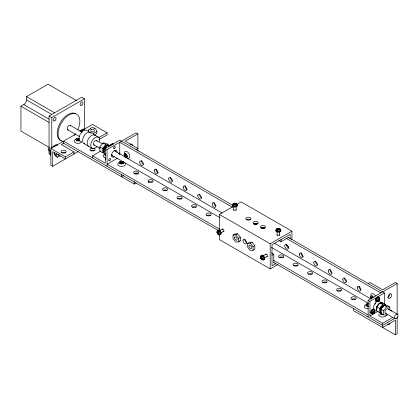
<?xml version="1.0" encoding="UTF-8"?>
<svg xmlns="http://www.w3.org/2000/svg" width="419" height="419" viewBox="0 0 419 419"><rect width="100%" height="100%" fill="white"/><g stroke="black" fill="none" stroke-linecap="round" stroke-linejoin="round"><path stroke-width="0.63" d="M104.294 152.406C101.775 150.007 104.986 144.073 108.474 145.618L107.123 145.304M103.498 151.343L104.085 151.793C103.593 149.567 104.776 147.189 106.573 145.885L105.855 145.707M381.227 312.291C378.708 309.898 381.919 303.958 385.407 305.503L384.055 305.189M380.431 311.228L381.018 311.678L380.944 309.924L380.358 309.536M217.655 230.916L217.671 230.743A2.566 1.482 60 0 1 219.661 230.361A2.566 1.482 60 0 1 221.237 233.346L221.174 233.849A2.566 1.482 60 0 1 219.42 234.394L218.514 234.635L218.11 234.336A2.215 1.278 60 0 1 216.948 231.917L217.005 231.482A2.215 1.278 60 0 1 218.11 230.843L218.922 231.309A2.215 1.278 60 0 1 220.08 233.723L220.027 234.163A2.215 1.278 60 0 1 218.922 234.802L217.812 234.012A1.362 0.786 60 0 1 217.1 232.529L217.131 232.257A1.362 0.786 60 0 1 217.812 231.864L218.309 232.152A1.362 0.786 60 0 1 219.027 233.64L218.99 233.907A1.362 0.786 60 0 1 218.309 234.3L218.063 231.969L219.42 230.204M237.054 204.833A2.566 1.482 0 0 1 236.646 206.619L236.117 206.855A2.566 1.482 0 0 1 233.022 206.619L233.865 204.561L235.797 203.445L236.751 203.885A2.215 1.278 0 0 1 236.4 205.43L235.939 205.629A2.215 1.278 0 0 1 233.723 205.629L232.917 205.163A2.215 1.278 0 0 1 233.268 203.618L233.723 203.419A2.215 1.278 0 0 1 235.939 203.419L236.594 204.032A2.488 1.435 0 0 1 236.594 206.064L236.075 206.289A2.488 1.435 0 0 1 232.859 205.923A2.488 1.435 0 0 1 233.074 204.032M276.53 231.738L277.378 229.68L279.311 228.565L280.264 229.004A2.215 1.278 0 0 1 279.908 230.55L279.452 230.754A2.215 1.278 0 0 1 277.237 230.754L276.425 230.288A2.215 1.278 0 0 1 276.776 228.743L277.237 228.538A2.215 1.278 0 0 1 279.452 228.538L279.913 228.737L280.159 229.643M105.379 158.424L105.379 159.361M217.257 231.22L217.21 231.545A2.488 1.435 60 0 0 217.272 232.105M260.613 257.648L260.644 257.381A1.362 0.786 60 0 1 261.325 256.988L261.823 257.276A1.362 0.786 60 0 1 262.535 258.759L262.504 259.031A1.362 0.786 60 0 1 261.823 259.424L261.325 259.136A1.362 0.786 60 0 1 260.613 257.648L262.535 258.759M261.121 256.376L261.184 255.868A2.566 1.482 60 0 1 263.169 255.48A2.566 1.482 60 0 1 264.745 258.465L264.688 258.973A2.566 1.482 60 0 1 262.933 259.513L262.027 259.754L261.624 259.455A2.215 1.278 60 0 1 260.461 257.041L260.513 256.601A2.215 1.278 60 0 1 261.624 255.962L262.43 256.433A2.215 1.278 60 0 1 263.593 258.848L263.541 259.282A2.215 1.278 60 0 1 262.43 259.921L261.576 259.319L261.576 257.088L262.933 255.328M60.132 155.784L57.503 157.303L55.69 156.256L54.109 154.009L54.784 152.265M57.503 157.303L55.921 155.056L56.596 153.312M384.857 305.346L382.809 306.331L381.19 308.939L380.593 308.594M103.823 152.778L102.566 152.668L99.848 151.097L99.848 146.907L102.985 143.005L106.127 143.282L108.846 144.854L105.708 144.571L102.985 143.005M102.566 152.668L102.566 148.478L105.708 144.571M105.557 154.391L103.928 153.448L103.928 149.264L107.065 145.356L110.207 145.639M381.384 312.721L379.499 312.553L376.781 310.982L376.781 306.792L379.918 302.89L382.641 304.456L385.779 304.739L385.779 305.933M379.499 312.553L379.499 308.363L382.641 304.456M387.502 314.208L386.721 315.188L383.579 314.905L380.861 313.339L380.861 309.149L383.998 305.242L387.14 305.524L389.859 307.096L389.859 310.086M383.579 314.905L383.579 310.72L386.721 306.813L389.859 307.096M380.976 312.422L380.604 312.7A2.31 1.336 0 0 0 380.604 314.035L381.452 314.522A2.31 1.336 0 0 0 383.762 314.522M111.145 144.508L110.899 144.691A1.362 0.786 -60 0 0 110.218 145.87M49.049 147.326L20.95 131.1L20.95 106.232L23.778 104.598A3.844 2.221 -60 0 0 26.497 99.89L26.497 96.621L48.038 84.188L76.625 100.696M50.683 154.674L49.049 153.731L49.049 116.047L81.684 97.208L84.402 98.779L84.402 129.314M49.049 116.047L51.773 117.619L84.402 98.779M78.17 151.573L52.679 166.291L50.867 165.243L50.867 148.499L75.829 134.085M80.291 131.508L92.562 124.422L107.065 132.797L107.065 134.892L99.34 139.349M64.123 142.937L61.289 144.571L73.98 151.898L73.98 153.993M88.236 131.613L88.236 130.042L90.871 128.523M76.242 140.454L77.635 139.647L77.635 140.695M76.667 140.7L78.06 139.894L79.453 140.7M78.484 140.695L78.484 139.647L79.411 139.113M89.394 132.535L93.709 133.2L96.868 131.377L95.71 128.884L93.861 128.596M94.238 134.991L96.868 133.467L96.868 131.377M50.867 148.499L65.369 156.874L73.98 151.898M98.701 137.626L107.065 132.797M92.562 157.916L92.562 155.826L100.932 150.992M92.562 155.826L105.253 163.153L105.253 148.499L119.755 140.124L232.566 205.252M105.253 148.499L107.065 149.546L136.075 132.797L137.888 133.844L137.888 151.233M137.888 133.844L125.197 141.172L137.888 148.499L136.075 149.546M117.55 158.146L107.065 164.196L219.76 229.261M124.993 154.333L124.087 154.857L125.48 155.659L126.386 155.14M119.75 163.483L121.149 162.677L121.149 163.724M122.966 161.624L121.573 162.431L120.174 161.624M120.174 163.724L121.573 162.923L122.966 163.724M121.992 163.724L121.992 162.677L123.39 161.87M123.778 175.482L121.573 176.76L121.573 174.665M218.063 230.377L63.557 141.172L63.557 143.267L134.263 184.088L136.075 183.04M219.42 230.57L219.42 214.47L233.367 206.415M236.714 204.482L241.176 201.906L291.943 231.215L291.943 239.589M219.87 230.56L222.589 228.989M221.153 232.781L223.872 231.209M233.053 235.096L234.865 234.048L237.599 233.807L240.338 237.206L240.338 240.857L238.526 241.904L235.787 242.145L233.053 238.741L233.053 235.096L235.787 234.85L237.599 233.807M238.526 241.904L238.526 238.254L240.338 237.206M261.666 227.727A1.362 0.786 0 0 0 261.802 227.915L263.467 227.245M247.556 243.47L249.368 242.423L252.107 242.177L254.841 245.581L254.841 249.226L253.029 250.274L250.29 250.52L247.556 247.116L247.556 243.47L250.29 243.224L252.107 242.177M253.029 250.274L253.029 246.629L254.841 245.581M219.42 214.47L270.187 243.774L291.943 231.215M278.834 240.396L281.065 241.684L288.314 237.494M263.378 255.679L266.102 254.113M264.661 257.9L267.38 256.334M271.999 255.291L273.811 254.244L273.811 262.619M282.181 257.785L283.296 257.14M275.964 263.467L271.999 265.756L271.999 244.822L290.126 234.357L290.126 238.935M219.42 234.436L219.42 239.589L270.187 268.898L277.436 264.714M368.133 283.522L369.951 282.479L382.641 289.801L395.332 282.479L397.144 283.522L397.144 314.444M368.133 317.021L368.133 300.271L397.144 283.522M368.133 300.271L369.951 301.319L384.453 292.944L384.453 304.414M366.285 305.797L367.683 304.99L366.285 304.189M366.709 306.043L368.102 305.236M369.951 301.319L369.951 315.973L377.76 311.464M380.792 314.171L381.719 313.632M381.211 314.418L382.144 313.878M369.951 315.973L382.641 323.3L392.682 317.502M394.913 318.309L382.641 325.39L273.56 262.414M353.631 308.646L353.631 310.741L395.332 334.812L397.144 333.765L397.144 317.021M233.425 203.88L233.587 203.807A2.488 1.435 0 0 1 234.19 203.66M276.933 229.004L277.1 228.926A2.488 1.435 0 0 1 277.703 228.784M276.53 229.643A2.566 1.482 0 0 0 276.31 231.592A2.566 1.482 0 0 0 279.625 231.974L280.159 231.738A2.566 1.482 0 0 0 280.562 229.952M376.885 301.444L376.733 301.518A2.566 1.482 -60 0 1 375.403 299.988A2.566 1.482 -60 0 1 377.2 297.129L377.671 296.93A2.566 1.482 -60 0 1 378.954 297.673M372.177 313.585L372.02 313.658A2.566 1.482 -60 0 1 370.695 312.129A2.566 1.482 -60 0 1 372.491 309.269L372.957 309.07A2.566 1.482 -60 0 1 374.062 309.411L374.24 309.814M233.87 203.445L234.153 203.32A1.362 0.786 0 0 1 235.515 203.32L236.012 203.608A1.362 0.786 0 0 1 235.797 204.556L235.515 204.682A1.362 0.786 0 0 1 234.153 204.682L233.655 204.393A1.362 0.786 0 0 1 233.87 203.445L235.797 204.556M264.3 227.727A1.362 0.786 0 0 1 263.944 228.083L263.666 228.203A1.362 0.786 0 0 1 262.299 228.203L262.016 228.083M277.383 228.565L277.661 228.444A1.362 0.786 0 0 1 279.023 228.444L279.525 228.727A1.362 0.786 0 0 1 279.305 229.68L279.023 229.806A1.362 0.786 0 0 1 277.661 229.806L277.163 229.518A1.362 0.786 0 0 1 277.383 228.565L279.305 229.68M378.561 298.899L378.807 298.789A1.362 0.786 -60 0 1 379.488 299.187L379.488 299.758A1.362 0.786 -60 0 1 378.561 301.12L378.31 301.23A1.362 0.786 -60 0 1 377.629 300.832L377.629 300.261A1.362 0.786 -60 0 1 378.561 298.899L378.561 301.12M377.655 301.518L377.2 301.711A2.488 1.435 -60 0 1 375.911 300.229A2.488 1.435 -60 0 1 377.655 297.453L378.111 297.26A2.488 1.435 -60 0 1 379.352 297.977M373.853 311.039L374.099 310.929A1.362 0.786 -60 0 1 374.78 311.322L374.78 311.898A1.362 0.786 -60 0 1 373.853 313.26L373.601 313.365A1.362 0.786 -60 0 1 372.92 312.972L372.92 312.396A1.362 0.786 -60 0 1 373.853 311.039L373.853 313.26M107.924 145.461L106.515 145.388M239.244 240.951L240.338 240.857M262.467 259.712L262.483 259.712A2.488 1.435 60 0 0 264.18 259.188L264.237 258.696A2.488 1.435 60 0 0 262.708 255.8A2.488 1.435 60 0 0 260.78 256.177L260.723 256.664A2.488 1.435 60 0 0 260.78 257.224M380.546 302.942L383.06 303.167L385.779 304.739M383.448 305.273L384.207 305.435M382.788 305.592L383.505 305.77M105.195 146.236L105.876 146.446L106.222 147.195M382.128 306.121L382.809 306.331L383.155 307.08M104.582 146.943L105.724 147.76M381.515 306.828L382.159 307.08M125.69 157.424L126.114 157.607A2.31 1.336 60 0 0 127.271 156.936L127.271 155.962A2.31 1.336 60 0 0 126.114 153.962L125.271 153.469A2.31 1.336 60 0 0 124.113 154.14L124.113 155.114A2.31 1.336 60 0 0 125.271 157.12L125.48 155.659M375.387 300.271L377.592 300.564L379.525 299.454L379.619 298.407A2.215 1.278 -60 0 0 378.514 297.768L378.106 297.94A2.215 1.278 -60 0 0 376.597 300.151L376.597 301.088A2.215 1.278 -60 0 0 377.702 301.727L378.106 301.554A2.215 1.278 -60 0 0 379.619 299.344L379.42 298.485M370.679 312.412L372.884 312.705L374.816 311.589L374.911 310.547A2.215 1.278 -60 0 0 373.8 309.908L373.397 310.081A2.215 1.278 -60 0 0 371.883 312.291L371.883 313.229A2.215 1.278 -60 0 0 372.994 313.868L373.397 313.695A2.215 1.278 -60 0 0 374.911 311.485L374.701 310.61A2.488 1.435 -60 0 0 373.397 309.4L372.941 309.594A2.488 1.435 -60 0 0 371.203 312.37A2.488 1.435 -60 0 0 372.491 313.852L372.941 313.658A2.488 1.435 -60 0 0 373.397 313.323M104.059 147.787L104.671 148.085M380.991 307.672L381.604 307.97M103.661 148.708L104.258 149.054M288.068 237.295L384.453 292.944M232.451 207.279L119.755 142.219L119.755 154.323M286.25 238.343L380.829 292.944M262.504 227.245L263.944 228.083M286.245 244.675L287.795 245.571M94.862 135.096L98.486 137.191M26.497 96.621L54.601 112.847M124.087 154.365L125.48 155.171L125.48 153.564M127.297 156.224L125.904 155.418L125.904 153.804M370.653 296.72L372.046 297.527L372.046 295.914M127.297 156.711L125.904 155.905L125.904 157.518M370.653 297.207L372.046 298.014M107.065 145.356L109.244 146.613M383.998 305.242L386.721 306.813M26.497 99.89L51.788 114.492M70.277 125.344L82.171 132.21M96.333 140.386L102.561 143.984M114.45 150.845L222.018 212.952M274.67 243.345L370.909 298.915M387.894 308.719L397.521 314.276A2.566 1.482 -60 0 1 396.704 318.246A2.566 1.482 -60 0 1 394.483 316.963A2.566 1.482 -60 0 1 397.521 314.276M99.848 146.907L102.566 148.478M103.928 149.264L105.557 150.206M376.781 306.792L379.499 308.363M380.861 309.149L383.579 310.72M67.71 129.785L79.61 136.652M93.772 144.827L100 148.426M111.323 154.962L220.017 217.718M271.538 247.461L368.348 303.356M385.333 313.161L394.955 318.718M23.778 104.598L49.07 119.2M121.992 162.677L123.39 163.483M368.102 304.749L366.709 303.943L366.709 304.99M119.75 161.87L121.149 162.677M20.95 106.232L49.049 122.453M76.667 138.6L78.06 139.407L79.212 138.495A2.31 1.336 0 0 0 76.902 138.495L76.059 138.982A2.31 1.336 0 0 0 76.059 140.318L76.902 140.805A2.31 1.336 0 0 0 79.212 140.805L79.877 140.454L78.484 139.647M76.242 138.841L77.635 139.647M83.92 143.581L92.075 148.289M271.58 252.956L273.811 254.244M278.991 257.235L280.028 257.832M273.56 260.325L368.133 314.926M217.1 232.529L219.027 233.64M54.109 154.009L55.921 155.056M103.425 149.651L104.012 150.039M380.3 310.432L380.881 310.856M103.367 150.547L103.949 150.971M374.303 310.317L374.701 310.61M105.431 155.245L105.064 154.967A2.31 1.336 0 0 1 105.064 153.637M384.569 305.341L384.951 305.708M250.29 243.224L253.029 246.629M235.787 234.85L238.526 238.254M88.236 130.042L89.163 132.032M48.845 149.421L48.876 148.672A2.31 1.336 -60 0 1 49.295 147.582M395.332 334.812L395.332 320.158L382.641 327.485L382.641 323.3M372.47 296.16L372.47 297.768M288.314 246.513L288.314 247.802M281.065 239.589L281.065 241.684M279.625 231.948L279.625 235.09M277.064 231.319L277.064 235.09M270.187 243.774L270.187 268.898M236.117 206.2L236.117 209.966M233.551 206.2L233.551 209.966M137.888 172.974L137.888 174.262M136.075 172.733L136.075 174.021M134.263 181.537L134.263 184.088M107.065 149.546L107.065 166.291M93.709 133.2L93.709 134.771M65.369 156.874L65.369 158.963L52.679 151.636L52.679 166.291M51.773 117.619L51.773 148.153M386.454 314.889A3.844 2.221 0 0 1 381.615 317.031A3.844 2.221 0 0 1 379.279 313.779M93.228 148.117A2.566 1.482 0 0 1 94.663 150.395A2.566 1.482 0 0 1 90.462 150.395A2.566 1.482 0 0 1 91.897 148.117M90.75 150.589A2.566 1.482 0 0 1 94.375 150.589M130.634 144.309A2.566 1.482 -60 0 1 132.446 145.356M130.576 143.806A2.566 1.482 -60 0 1 130.576 144.89M389.89 323.3A2.566 1.482 60 0 1 387.612 324.002M389.89 293.991A2.566 1.482 -60 0 1 387.612 297.333M390.361 310.537A2.566 1.482 -60 0 1 391.645 311.28M262.027 259.382A2.488 1.435 60 0 1 261.603 258.932M280.101 229.156A2.488 1.435 0 0 1 280.101 231.183L279.588 231.414A2.488 1.435 0 0 1 276.372 231.042A2.488 1.435 0 0 1 276.587 229.156M278.986 228.784A2.488 1.435 0 0 1 279.588 228.926M218.969 234.593A2.488 1.435 60 0 0 220.666 234.069L220.729 233.577A2.488 1.435 60 0 0 219.2 230.68A2.488 1.435 60 0 0 217.272 231.052M218.514 234.258A2.488 1.435 60 0 1 218.09 233.812M233.022 206.619A2.566 1.482 0 0 1 232.613 204.833M235.478 203.66A2.488 1.435 0 0 1 236.075 203.807M261.121 228.077A2.566 1.482 0 0 1 264.745 228.077M253.867 223.887A2.566 1.482 0 0 1 257.496 223.887M246.618 219.703A2.566 1.482 0 0 1 250.243 219.703M247.084 242.931A2.566 1.482 60 0 1 244.864 239.081M222.175 229.937A1.283 0.738 60 0 1 222.892 229.046A1.283 0.738 60 0 1 223.95 230.602A1.283 0.738 60 0 1 223.049 231.215M236.07 209.568A1.283 0.738 0 0 1 234.834 210.5A1.283 0.738 0 0 1 233.593 209.568M265.683 254.516A1.283 0.738 60 0 1 267.202 254.92A1.283 0.738 60 0 1 266.793 256.438M279.253 234.357A1.283 0.738 0 0 1 278.677 235.593A1.283 0.738 0 0 1 277.106 234.687M124.899 163.091A3.844 2.221 0 0 1 123.778 166.018A3.844 2.221 0 0 1 118.624 165.625A3.844 2.221 0 0 1 118.849 162.63M124.291 153.207A3.844 2.221 60 0 1 127.009 151.636A3.844 2.221 60 0 1 129.728 156.35A3.844 2.221 60 0 1 127.009 157.916M105.143 157.748A3.844 2.221 0 0 1 104.347 154.255M81.773 141.748A3.844 2.221 0 0 1 76.138 143.094A3.844 2.221 0 0 1 75.341 139.6M103.954 149.227A2.566 1.482 -60 0 1 104.137 148.619M386.25 313.292A2.566 1.482 -60 0 1 385.438 310.259A2.566 1.482 -60 0 1 388.471 309.447M378.106 311.746A5.128 2.959 -60 0 1 377.357 305.592A5.128 2.959 -60 0 1 383.06 303.167M79.767 131.262A6.411 3.703 -60 0 1 83.952 129.057M81.417 131.042A6.411 3.703 -60 0 1 83.763 129.691M50.563 155.48A6.411 3.703 -60 0 1 50.563 150.248M51.286 148.75A6.411 3.703 -60 0 1 57.696 145.047M50.867 153.742A6.411 3.703 -60 0 1 50.935 152.788M54.224 146.744A6.411 3.703 -60 0 1 56.57 145.393M368.102 308.735A3.844 2.221 0 0 1 364.551 307.363A3.844 2.221 0 0 1 365.384 304.943M368.704 306.284A2.31 1.336 0 0 1 366.95 306.148L366.101 305.661A2.31 1.336 0 0 1 366.101 304.325L366.95 303.838A2.31 1.336 0 0 1 368.704 303.702M114.319 156.874A3.844 2.221 -60 0 1 111.601 155.302A3.844 2.221 -60 0 1 114.319 150.589A3.844 2.221 -60 0 1 117.037 152.16M115.131 150.353A3.844 2.221 -60 0 1 115.225 151.112M112.507 155.826A3.844 2.221 -60 0 1 111.8 156.125M110.244 145.76A2.215 1.278 -60 0 1 111.192 144.366L111.601 144.073A2.215 1.278 -60 0 1 112.706 143.963M111.601 145.115A2.566 1.482 -60 0 1 112.035 144.655L112.507 144.309A2.566 1.482 -60 0 1 113.413 144.068M110.81 145.424A2.488 1.435 -60 0 1 111.595 144.445L112.051 144.11A2.488 1.435 -60 0 1 112.931 143.874M118.577 153.506A1.283 0.738 -60 0 1 119.75 153.097A1.283 0.738 -60 0 1 119.672 154.522M112.035 154.978A2.566 1.482 -60 0 1 111.224 154.904M379.012 300.832A5.128 2.959 -60 0 1 380.342 301.596M375.387 310.175A5.128 2.959 -60 0 1 374.638 309.945M374.062 309.411A5.128 2.959 -60 0 1 377.2 301.319M379.179 299.622A2.488 1.435 -60 0 1 378.896 300.203M374.188 312.344A2.488 1.435 -60 0 1 373.821 312.878M374.958 304.21A4.489 2.593 -60 0 1 375.613 303.246M376.854 309.793A4.489 2.593 -60 0 1 376.854 307.897M377.676 305.781A4.489 2.593 -60 0 1 379.101 304.011M380.74 303.063A4.489 2.593 -60 0 1 382.165 303.188M94.411 130.419A1.922 1.11 0 0 1 92.552 131.817A1.922 1.11 0 0 1 90.698 130.419M61.74 152.684A2.566 1.482 0 0 0 66.029 152.018A2.566 1.482 0 0 0 62.892 150.206A2.566 1.482 0 0 0 61.74 152.684A2.566 1.482 0 0 1 65.778 152.993M68.522 129.859A2.566 1.482 -60 0 1 67.71 126.821A2.566 1.482 -60 0 1 70.743 126.009M63.557 141.58A15.383 8.883 -60 0 1 59.781 126.198A15.383 8.883 -60 0 1 75.121 113.649A15.383 8.883 -60 0 1 77.745 129.969M75.451 133.944A15.383 8.883 -60 0 1 74.435 135.3M61.467 140.826A15.383 8.883 -60 0 1 59.907 123.479A15.383 8.883 -60 0 1 75.781 113.717M158.298 172.769A2.566 1.482 60 0 1 156.078 168.925M143.324 164.196A2.566 1.482 60 0 1 141.575 160.55M148.357 182.296A2.566 1.482 0 0 1 152.39 181.993M177.771 198.742A2.566 1.482 0 0 0 182.061 198.077A2.566 1.482 0 0 0 178.923 196.265A2.566 1.482 0 0 0 177.771 198.742A2.566 1.482 0 0 1 181.804 199.046M192.279 207.112A2.566 1.482 0 0 0 196.569 206.452A2.566 1.482 0 0 0 193.426 204.64A2.566 1.482 0 0 0 192.279 207.112A2.566 1.482 0 0 1 195.903 207.112M134.263 173.618A2.566 1.482 0 0 0 138.553 172.953A2.566 1.482 0 0 0 135.41 171.141A2.566 1.482 0 0 0 134.263 173.618A2.566 1.482 0 0 1 137.888 173.618M163.269 190.367A2.566 1.482 0 0 0 167.558 189.702A2.566 1.482 0 0 0 164.421 187.89A2.566 1.482 0 0 0 163.269 190.367A2.566 1.482 0 0 1 166.893 190.367M279.3 257.355A2.566 1.482 0 0 0 283.59 256.69A2.566 1.482 0 0 0 280.447 254.878A2.566 1.482 0 0 0 279.3 257.355A2.566 1.482 0 0 1 282.925 257.355M187.309 189.519A2.566 1.482 60 0 1 185.088 185.675M172.335 180.945A2.566 1.482 60 0 1 170.58 177.3M201.34 197.695A2.566 1.482 60 0 1 199.591 194.044M215.848 206.064A2.566 1.482 60 0 1 214.093 202.419M206.782 215.486A2.566 1.482 0 0 0 211.071 214.821A2.566 1.482 0 0 0 207.929 213.009A2.566 1.482 0 0 0 206.782 215.486A2.566 1.482 0 0 1 210.406 215.486M288.366 247.933A2.566 1.482 60 0 1 286.612 244.287M308.305 274.105A2.566 1.482 0 0 0 312.595 273.439A2.566 1.482 0 0 0 309.458 271.627A2.566 1.482 0 0 0 308.305 274.105A2.566 1.482 0 0 1 311.935 274.105M293.803 265.73A2.566 1.482 0 0 0 298.092 265.065A2.566 1.482 0 0 0 294.955 263.252A2.566 1.482 0 0 0 293.803 265.73A2.566 1.482 0 0 1 297.427 265.73M322.813 282.479A2.566 1.482 0 0 0 327.103 281.814A2.566 1.482 0 0 0 323.96 280.002A2.566 1.482 0 0 0 322.813 282.479A2.566 1.482 0 0 1 326.438 282.479M317.372 264.682A2.566 1.482 60 0 1 315.622 261.037M303.34 256.507A2.566 1.482 60 0 1 301.12 252.662M331.874 273.057A2.566 1.482 60 0 1 330.125 269.412M346.848 281.631A2.566 1.482 60 0 1 344.628 277.781M360.885 289.801A2.566 1.482 60 0 1 359.13 286.156M337.316 290.849A2.566 1.482 0 0 0 341.605 290.189A2.566 1.482 0 0 0 338.463 288.377A2.566 1.482 0 0 0 337.316 290.849A2.566 1.482 0 0 1 340.94 290.849M351.819 299.224A2.566 1.482 0 0 0 356.108 298.558A2.566 1.482 0 0 0 352.971 296.746A2.566 1.482 0 0 0 351.819 299.224A2.566 1.482 0 0 1 355.443 299.224M256.056 223.144A2.215 1.278 0 0 1 255.485 223.72L255.024 223.919A2.215 1.278 0 0 1 253.919 224.092M256.397 223.479A2.566 1.482 0 0 1 256.397 224.244M256.318 223.709A2.488 1.435 0 0 1 255.679 224.354M81.234 141.779A6.411 3.703 -60 0 1 80.291 134.085A6.411 3.703 -60 0 1 87.424 131.053M84.858 143.869A6.411 3.703 -60 0 1 83.92 136.18A6.411 3.703 -60 0 1 91.049 133.148M88.451 146.2A6.411 3.703 -60 0 1 88.896 138.087A6.411 3.703 -60 0 1 95.579 135.766M97.198 146.378A6.411 3.703 -60 0 1 90.844 146.362A6.411 3.703 -60 0 1 95.412 137.432A6.411 3.703 -60 0 1 99.659 141.57M94.375 145.079A2.566 1.482 -60 0 1 94.181 141.716A2.566 1.482 -60 0 1 97.035 141.187M59.079 154.8A1.922 1.11 -60 0 1 57.77 154.396M370.857 295.563A3.844 2.221 60 0 1 372.533 293.63A3.844 2.221 60 0 1 375.497 296.018M371.438 299.056A2.31 1.336 60 0 1 370.679 297.469L370.679 296.49A2.31 1.336 60 0 1 371.831 295.824L372.68 296.312A2.31 1.336 60 0 1 373.413 297.223M59.021 154.768A1.922 1.11 -60 0 1 57.707 154.365M49.295 150.253A2.31 1.336 -60 0 1 48.876 149.651M49.143 151.343A3.844 2.221 -60 0 1 49.143 149.714M119.939 161.734L119.567 162.006A2.31 1.336 0 0 0 119.567 163.342L120.415 163.834A2.31 1.336 0 0 0 122.725 163.834L123.574 163.342A2.31 1.336 0 0 0 123.574 162.006L122.725 161.519A2.31 1.336 0 0 0 120.415 161.519L119.939 161.734M390.361 297.836A2.566 1.482 -60 0 0 391.173 293.866A2.566 1.482 -60 0 0 388.141 296.552A2.566 1.482 -60 0 0 390.361 297.836M261.65 228.313A2.566 1.482 0 0 0 265.499 227.03A2.566 1.482 0 0 0 261.65 225.747A2.566 1.482 0 0 0 261.65 228.313M254.401 224.123A2.566 1.482 0 0 0 258.245 222.84A2.566 1.482 0 0 0 254.401 221.562A2.566 1.482 0 0 0 254.401 224.123M247.147 219.938A2.566 1.482 0 0 0 250.991 218.655A2.566 1.482 0 0 0 247.147 217.372A2.566 1.482 0 0 0 247.147 219.938M242.989 240.637A2.566 1.482 60 0 0 245.712 244.02A2.566 1.482 60 0 0 245.712 240.396A2.566 1.482 60 0 0 242.989 240.637M114.555 148.326A1.283 0.738 -60 0 0 114.958 146.341A1.283 0.738 -60 0 0 113.444 147.687A1.283 0.738 -60 0 0 114.555 148.326M109.841 160.467A1.283 0.738 -60 0 0 110.249 158.482A1.283 0.738 -60 0 0 108.731 159.828A1.283 0.738 -60 0 0 109.841 160.467M91.604 129.571A1.922 1.11 0 0 0 94.485 128.612A1.922 1.11 0 0 0 91.604 127.648A1.922 1.11 0 0 0 91.604 129.571M54.973 120.651A2.053 1.184 -60 0 0 55.622 117.477A2.053 1.184 -60 0 0 53.197 119.63A2.053 1.184 -60 0 0 54.973 120.651M81.951 105.08A2.053 1.184 -60 0 0 82.601 101.901A2.053 1.184 -60 0 0 80.176 104.053A2.053 1.184 -60 0 0 81.951 105.08M154.202 170.481A2.566 1.482 60 0 0 156.926 173.864A2.566 1.482 60 0 0 156.926 170.234A2.566 1.482 60 0 0 154.202 170.481M148.766 181.993A2.566 1.482 0 0 0 153.055 181.327A2.566 1.482 0 0 0 149.913 179.515A2.566 1.482 0 0 0 148.766 181.993M139.7 162.106A2.566 1.482 60 0 0 142.418 165.489A2.566 1.482 60 0 0 142.418 161.86A2.566 1.482 60 0 0 139.7 162.106M168.71 178.85A2.566 1.482 60 0 0 171.429 182.234A2.566 1.482 60 0 0 171.429 178.609A2.566 1.482 60 0 0 168.71 178.85M183.213 187.225A2.566 1.482 60 0 0 185.931 190.608A2.566 1.482 60 0 0 185.931 186.984A2.566 1.482 60 0 0 183.213 187.225M284.737 245.843A2.566 1.482 60 0 0 287.46 249.226A2.566 1.482 60 0 0 287.46 245.597A2.566 1.482 60 0 0 284.737 245.843M197.716 195.6A2.566 1.482 60 0 0 200.434 198.983A2.566 1.482 60 0 0 200.434 195.359A2.566 1.482 60 0 0 197.716 195.6M212.218 203.974A2.566 1.482 60 0 0 214.937 207.358A2.566 1.482 60 0 0 214.937 203.728A2.566 1.482 60 0 0 212.218 203.974M299.245 254.218A2.566 1.482 60 0 0 301.963 257.601A2.566 1.482 60 0 0 301.963 253.972A2.566 1.482 60 0 0 299.245 254.218M313.747 262.587A2.566 1.482 60 0 0 316.465 265.971A2.566 1.482 60 0 0 316.465 262.346A2.566 1.482 60 0 0 313.747 262.587M357.26 287.712A2.566 1.482 60 0 0 359.979 291.095A2.566 1.482 60 0 0 359.979 287.465A2.566 1.482 60 0 0 357.26 287.712M342.752 279.337A2.566 1.482 60 0 0 345.476 282.72A2.566 1.482 60 0 0 345.476 279.096A2.566 1.482 60 0 0 342.752 279.337M328.25 270.962A2.566 1.482 60 0 0 330.968 274.345A2.566 1.482 60 0 0 330.968 270.721A2.566 1.482 60 0 0 328.25 270.962M248.933 246.089A1.922 1.11 60 0 0 250.971 248.624A1.922 1.11 60 0 0 250.971 245.906A1.922 1.11 60 0 0 248.933 246.089M234.431 237.714A1.922 1.11 60 0 0 236.468 240.249A1.922 1.11 60 0 0 236.468 237.531A1.922 1.11 60 0 0 234.431 237.714"/></g></svg>
